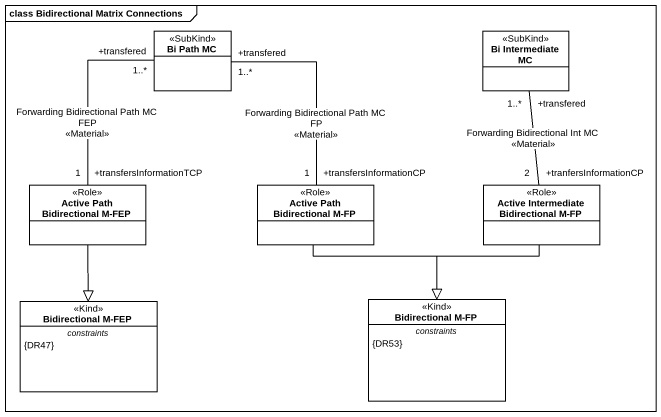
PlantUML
@startuml
mainframe class Bidirectional Matrix Connections
hide circle
hide empty members
class "Bi Path MC" as Bi_Path_MC <<SubKind>>
class "Bi Intermediate MC" as Bi_Intermediate_MC <<SubKind>>
class "Active Path Bidirectional M-FEP" as Active_Path_Bidirectional_M <<Role>>
class "Active Path Bidirectional M-FP" as Active_Path_Bidirectional_M_2 <<Role>>
class "Active Intermediate Bidirectional M-FP" as Active_Intermediate <<Role>>
class "Bidirectional M-FEP" as Bidirectional_M_FEP <<Kind>> {
  -- constraints --
  {DR47}
}
class "Bidirectional M-FP" as Bidirectional_M_FP <<Kind>> {
  -- constraints --
  {DR53}
}
Bi_Path_MC "+transfered\n1..*" -- "+transfersInformationTCP\n1" Active_Path_Bidirectional_M : Forwarding Bidirectional Path MC FEP\n<<Material>>
Bi_Path_MC "+transfered\n1..*" -- "+transfersInformationCP\n1" Active_Path_Bidirectional_M_2 : Forwarding Bidirectional Path MC FP\n<<Material>>
Bi_Intermediate_MC "+transfered\n1..*" -- "+tranfersInformationCP\n2" Active_Intermediate : Forwarding Bidirectional Int MC\n<<Material>>
Active_Path_Bidirectional_M --|> Bidirectional_M_FEP
Active_Path_Bidirectional_M_2 --|> Bidirectional_M_FP
Active_Intermediate --|> Bidirectional_M_FP
@enduml
